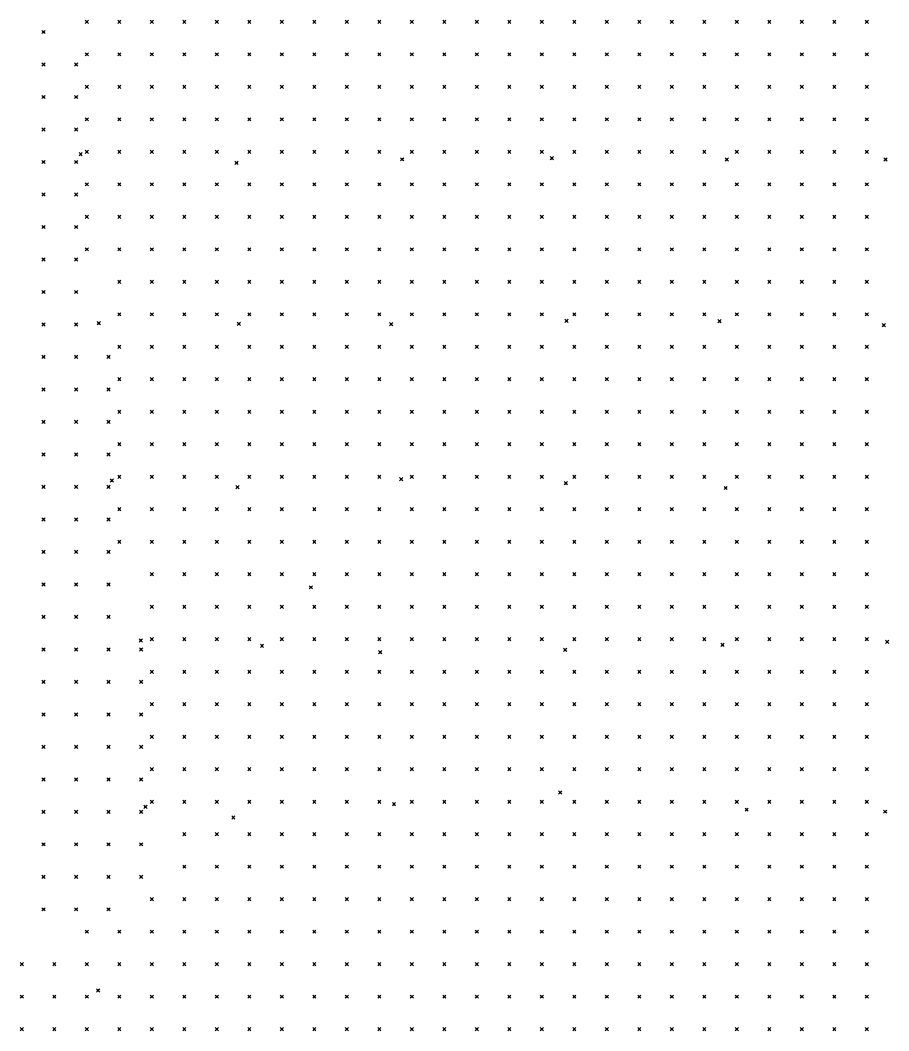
# Model space of a CAD drawing. Header units: metres. Extents: x 441556 to 446409, y 432338 to 461058.
# Drawn here: x 446062.8 to 446143, y 433314.2 to 433407.5 of the extents above; entities that cross this region are included whole.
import ezdxf

# ---------------------------------------------------------------- set-up
doc = ezdxf.new("R2010")
doc.units = ezdxf.units.M
doc.header["$MEASUREMENT"] = 0
doc.header["$PDMODE"] = 35
doc.header["$PDSIZE"] = 0.15
doc.layers.add('DTM-NOK-RevN_LIDAR_co_lidar', color=91, linetype='Continuous', lineweight=0)
doc.layers.add('DTM-NOK-RevN_RTK', color=32, linetype='Continuous', lineweight=0)

msp = doc.modelspace()

# ---------------------------------------------------------------- linework, layer by layer
at = {"layer": 'DTM-NOK-RevN_LIDAR_co_lidar'}
for p in [(446068.951, 433407.365, 319.348), (446071.95, 433407.365, 319.382), (446074.95, 433407.365, 319.349), (446077.949, 433407.365, 319.405), (446080.948, 433407.365, 319.492), (446083.948, 433407.365, 319.539), (446086.947, 433407.365, 319.44), (446089.947, 433407.365, 319.416), (446092.946, 433407.365, 319.455), (446095.945, 433407.365, 319.426), (446098.945, 433407.365, 319.281), (446101.944, 433407.365, 319.321), (446104.944, 433407.365, 319.333), (446107.943, 433407.365, 319.271), (446110.942, 433407.365, 319.266), (446113.942, 433407.365, 319.31), (446116.941, 433407.365, 319.346), (446119.94, 433407.365, 319.341), (446122.94, 433407.365, 319.372), (446125.939, 433407.365, 319.412), (446128.939, 433407.365, 319.417), (446131.938, 433407.365, 319.336), (446134.937, 433407.365, 319.23), (446137.937, 433407.365, 319.065), (446140.936, 433407.365, 318.987), (446064.961, 433406.426, 319.207), (446068.951, 433404.365, 319.357), (446071.95, 433404.365, 319.397), (446074.95, 433404.365, 319.287), (446077.949, 433404.365, 319.349), (446080.948, 433404.365, 319.495), (446083.948, 433404.365, 319.591), (446086.947, 433404.365, 319.523), (446089.947, 433404.365, 319.464), (446092.946, 433404.365, 319.473), (446095.945, 433404.365, 319.442), (446098.945, 433404.365, 319.353), (446101.944, 433404.365, 319.346), (446104.944, 433404.365, 319.379), (446107.943, 433404.365, 319.354), (446110.942, 433404.365, 319.313), (446113.942, 433404.365, 319.345), (446116.941, 433404.365, 319.377), (446119.94, 433404.365, 319.426), (446122.94, 433404.365, 319.373), (446125.939, 433404.365, 319.376), (446128.939, 433404.365, 319.389), (446131.938, 433404.365, 319.331), (446134.937, 433404.365, 319.19), (446137.937, 433404.365, 319.07), (446140.936, 433404.365, 319.09), (446064.961, 433403.427, 319.326), (446067.96, 433403.427, 319.383), (446068.951, 433401.366, 319.287), (446071.95, 433401.366, 319.269), (446074.95, 433401.366, 319.238), (446077.949, 433401.366, 319.282), (446080.948, 433401.366, 319.447), (446083.948, 433401.366, 319.539), (446086.947, 433401.366, 319.563), (446089.947, 433401.366, 319.493), (446092.946, 433401.366, 319.537), (446095.945, 433401.366, 319.49), (446098.945, 433401.366, 319.374), (446101.944, 433401.366, 319.329), (446104.944, 433401.366, 319.386), (446107.943, 433401.366, 319.368), (446110.942, 433401.366, 319.381), (446113.942, 433401.366, 319.403), (446116.941, 433401.366, 319.43), (446119.94, 433401.366, 319.449), (446122.94, 433401.366, 319.365), (446125.939, 433401.366, 319.376), (446128.939, 433401.366, 319.345), (446131.938, 433401.366, 319.268), (446134.937, 433401.366, 319.203), (446137.937, 433401.366, 319.154), (446140.936, 433401.366, 319.298), (446064.961, 433400.427, 319.541), (446067.96, 433400.427, 319.344), (446068.951, 433398.366, 319.2), (446071.95, 433398.366, 319.166), (446074.95, 433398.366, 319.222), (446077.949, 433398.366, 319.238), (446080.948, 433398.366, 319.378), (446083.948, 433398.366, 319.53), (446086.947, 433398.366, 319.602), (446089.947, 433398.366, 319.514), (446092.946, 433398.366, 319.489), (446095.945, 433398.366, 319.44), (446098.945, 433398.366, 319.42), (446101.944, 433398.366, 319.373), (446104.944, 433398.366, 319.437), (446107.943, 433398.366, 319.397), (446110.942, 433398.366, 319.4), (446113.942, 433398.366, 319.439), (446116.941, 433398.366, 319.455), (446119.94, 433398.366, 319.453), (446122.94, 433398.366, 319.464), (446125.939, 433398.366, 319.46), (446128.939, 433398.366, 319.329), (446131.938, 433398.366, 319.245), (446134.937, 433398.366, 319.105), (446137.937, 433398.366, 319.118), (446140.936, 433398.366, 319.237), (446064.961, 433397.428, 319.349), (446067.96, 433397.428, 319.205), (446068.951, 433395.367, 319.098), (446071.95, 433395.367, 319.106), (446074.95, 433395.367, 319.23), (446077.949, 433395.367, 319.249), (446080.948, 433395.367, 319.34), (446083.948, 433395.367, 319.508), (446086.947, 433395.367, 319.655), (446089.947, 433395.367, 319.533), (446092.946, 433395.367, 319.445), (446095.945, 433395.367, 319.359), (446098.945, 433395.367, 319.333), (446101.944, 433395.367, 319.372), (446104.944, 433395.367, 319.423), (446107.943, 433395.367, 319.436), (446110.942, 433395.367, 319.386), (446113.942, 433395.367, 319.425), (446116.941, 433395.367, 319.411), (446119.94, 433395.367, 319.42), (446122.94, 433395.367, 319.428), (446125.939, 433395.367, 319.369), (446128.939, 433395.367, 319.263), (446131.938, 433395.367, 319.183), (446134.937, 433395.367, 319.108), (446137.937, 433395.367, 319.049), (446140.936, 433395.367, 319.2), (446064.961, 433394.428, 319.088), (446067.96, 433394.428, 319.096), (446068.951, 433392.368, 319.06), (446071.95, 433392.368, 319.114), (446074.95, 433392.368, 319.26), (446077.949, 433392.368, 319.343), (446080.948, 433392.368, 319.366), (446083.948, 433392.368, 319.465), (446086.947, 433392.368, 319.566), (446089.947, 433392.368, 319.525), (446092.946, 433392.368, 319.452), (446095.945, 433392.368, 319.374), (446098.945, 433392.368, 319.302), (446101.944, 433392.368, 319.274), (446104.944, 433392.368, 319.325), (446107.943, 433392.368, 319.402), (446110.942, 433392.368, 319.367), (446113.942, 433392.368, 319.364), (446116.941, 433392.368, 319.385), (446119.94, 433392.368, 319.383), (446122.94, 433392.368, 319.4), (446125.939, 433392.368, 319.3), (446128.939, 433392.368, 319.23), (446131.938, 433392.368, 319.26), (446134.937, 433392.368, 319.216), (446137.937, 433392.368, 319.121), (446140.936, 433392.368, 319.109), (446064.961, 433391.429, 318.996), (446067.96, 433391.429, 319.037), (446068.951, 433389.368, 319.009), (446071.95, 433389.368, 319.122), (446074.95, 433389.368, 319.247), (446077.949, 433389.368, 319.346), (446080.948, 433389.368, 319.366), (446083.948, 433389.368, 319.337), (446086.947, 433389.368, 319.475), (446089.947, 433389.368, 319.53), (446092.946, 433389.368, 319.452), (446095.945, 433389.368, 319.345), (446098.945, 433389.368, 319.249), (446101.944, 433389.368, 319.237), (446104.944, 433389.368, 319.242), (446107.943, 433389.368, 319.357), (446110.942, 433389.368, 319.356), (446113.942, 433389.368, 319.319), (446116.941, 433389.368, 319.325), (446119.94, 433389.368, 319.332), (446122.94, 433389.368, 319.354), (446125.939, 433389.368, 319.197), (446128.939, 433389.368, 319.218), (446131.938, 433389.368, 319.274), (446134.937, 433389.368, 319.335), (446137.937, 433389.368, 319.209), (446140.936, 433389.368, 319.066), (446064.961, 433388.43, 318.953), (446067.96, 433388.43, 318.973), (446068.951, 433386.369, 318.908), (446071.95, 433386.369, 319.122), (446074.95, 433386.369, 319.267), (446077.949, 433386.369, 319.338), (446080.948, 433386.369, 319.319), (446083.948, 433386.369, 319.267), (446086.947, 433386.369, 319.393), (446089.947, 433386.369, 319.525), (446092.946, 433386.369, 319.524), (446095.945, 433386.369, 319.396), (446098.945, 433386.369, 319.257), (446101.944, 433386.369, 319.215), (446104.944, 433386.369, 319.214), (446107.943, 433386.369, 319.313), (446110.942, 433386.369, 319.347), (446113.942, 433386.369, 319.314), (446116.941, 433386.369, 319.294), (446119.94, 433386.369, 319.32), (446122.94, 433386.369, 319.328), (446125.939, 433386.369, 319.304), (446128.939, 433386.369, 319.282), (446131.938, 433386.369, 319.319), (446134.937, 433386.369, 319.332), (446137.937, 433386.369, 319.29), (446140.936, 433386.369, 319.188), (446064.961, 433385.43, 318.912), (446067.96, 433385.43, 318.905), (446071.95, 433383.37, 319.055), (446074.95, 433383.37, 319.246), (446077.949, 433383.37, 319.296), (446080.948, 433383.37, 319.288), (446083.948, 433383.37, 319.22), (446086.947, 433383.37, 319.262), (446089.947, 433383.37, 319.387), (446092.946, 433383.37, 319.481), (446095.945, 433383.37, 319.431), (446098.945, 433383.37, 319.306), (446101.944, 433383.37, 319.283), (446104.944, 433383.37, 319.28), (446107.943, 433383.37, 319.246), (446110.942, 433383.37, 319.34), (446113.942, 433383.37, 319.357), (446116.941, 433383.37, 319.281), (446119.94, 433383.37, 319.267), (446122.94, 433383.37, 319.264), (446125.939, 433383.37, 319.245), (446128.939, 433383.37, 319.289), (446131.938, 433383.37, 319.296), (446134.937, 433383.37, 319.287), (446137.937, 433383.37, 319.326), (446140.936, 433383.37, 319.182), (446064.961, 433382.431, 318.926), (446067.96, 433382.431, 318.919), (446071.95, 433380.37, 319.073), (446074.95, 433380.37, 319.168), (446077.949, 433380.37, 319.22), (446080.948, 433380.37, 319.237), (446083.948, 433380.37, 319.191), (446086.947, 433380.37, 319.153), (446089.947, 433380.37, 319.302), (446092.946, 433380.37, 319.396), (446095.945, 433380.37, 319.389), (446098.945, 433380.37, 319.342), (446101.944, 433380.37, 319.345), (446104.944, 433380.37, 319.335), (446107.943, 433380.37, 319.272), (446110.942, 433380.37, 319.33), (446113.942, 433380.37, 319.382), (446116.941, 433380.37, 319.303), (446119.94, 433380.37, 319.226), (446122.94, 433380.37, 319.216), (446125.939, 433380.37, 319.163), (446128.939, 433380.37, 319.215), (446131.938, 433380.37, 319.234), (446134.937, 433380.37, 319.231), (446137.937, 433380.37, 319.2), (446140.936, 433380.37, 319.054), (446064.961, 433379.432, 318.992), (446067.96, 433379.432, 319.017), (446071.95, 433377.371, 319.134), (446074.95, 433377.371, 319.19), (446077.949, 433377.371, 319.223), (446080.948, 433377.371, 319.203), (446083.948, 433377.371, 319.196), (446086.947, 433377.371, 319.142), (446089.947, 433377.371, 319.219), (446092.946, 433377.371, 319.353), (446095.945, 433377.371, 319.445), (446098.945, 433377.371, 319.408), (446101.944, 433377.371, 319.354), (446104.944, 433377.371, 319.323), (446107.943, 433377.371, 319.32), (446110.942, 433377.371, 319.332), (446113.942, 433377.371, 319.369), (446116.941, 433377.371, 319.319), (446119.94, 433377.371, 319.224), (446122.94, 433377.371, 319.208), (446125.939, 433377.371, 319.132), (446128.939, 433377.371, 319.156), (446131.938, 433377.371, 319.195), (446134.937, 433377.371, 319.118), (446137.937, 433377.371, 319.096), (446140.936, 433377.371, 318.988), (446064.961, 433376.432, 319.029), (446067.96, 433376.432, 319.059), (446070.96, 433376.432, 319.091), (446071.95, 433374.371, 319.043), (446074.95, 433374.371, 319.12), (446077.949, 433374.371, 319.2), (446080.948, 433374.371, 319.19), (446083.948, 433374.371, 319.211), (446086.947, 433374.371, 319.192), (446089.947, 433374.371, 319.189), (446092.946, 433374.371, 319.346), (446095.945, 433374.371, 319.417), (446098.945, 433374.371, 319.474), (446101.944, 433374.371, 319.379), (446104.944, 433374.371, 319.339), (446107.943, 433374.371, 319.407), (446110.942, 433374.371, 319.316), (446113.942, 433374.371, 319.371), (446116.941, 433374.371, 319.366), (446119.94, 433374.371, 319.285), (446122.94, 433374.371, 319.233), (446125.939, 433374.371, 319.208), (446128.939, 433374.371, 319.146), (446131.938, 433374.371, 319.146), (446134.937, 433374.371, 319.161), (446137.937, 433374.371, 319.049), (446140.936, 433374.371, 318.967), (446064.961, 433373.433, 319.047), (446067.96, 433373.433, 319.018), (446070.96, 433373.433, 319.026), (446071.95, 433371.372, 319.03), (446074.95, 433371.372, 319.067), (446077.949, 433371.372, 319.141), (446080.948, 433371.372, 319.175), (446083.948, 433371.372, 319.206), (446086.947, 433371.372, 319.182), (446089.947, 433371.372, 319.168), (446092.946, 433371.372, 319.286), (446095.945, 433371.372, 319.404), (446098.945, 433371.372, 319.512), (446101.944, 433371.372, 319.455), (446104.944, 433371.372, 319.4), (446107.943, 433371.372, 319.397), (446110.942, 433371.372, 319.352), (446113.942, 433371.372, 319.34), (446116.941, 433371.372, 319.406), (446119.94, 433371.372, 319.332), (446122.94, 433371.372, 319.309), (446125.939, 433371.372, 319.203), (446128.939, 433371.372, 319.115), (446131.938, 433371.372, 319.069), (446134.937, 433371.372, 319.034), (446137.937, 433371.372, 318.984), (446140.936, 433371.372, 319.005), (446064.961, 433370.433, 319.075), (446067.96, 433370.433, 319.028), (446070.96, 433370.433, 319.016), (446071.95, 433368.373, 319.007), (446074.95, 433368.373, 319.036), (446077.949, 433368.373, 319.114), (446080.948, 433368.373, 319.181), (446083.948, 433368.373, 319.207), (446086.947, 433368.373, 319.223), (446089.947, 433368.373, 319.191), (446092.946, 433368.373, 319.263), (446095.945, 433368.373, 319.415), (446098.945, 433368.373, 319.525), (446101.944, 433368.373, 319.465), (446104.944, 433368.373, 319.361), (446107.943, 433368.373, 319.351), (446110.942, 433368.373, 319.32), (446113.942, 433368.373, 319.233), (446116.941, 433368.373, 319.301), (446119.94, 433368.373, 319.333), (446122.94, 433368.373, 319.278), (446125.939, 433368.373, 319.184), (446128.939, 433368.373, 319.126), (446131.938, 433368.373, 318.983), (446134.937, 433368.373, 318.904), (446137.937, 433368.373, 318.977), (446140.936, 433368.373, 318.93), (446064.961, 433367.434, 319.025), (446067.96, 433367.434, 319.016), (446070.96, 433367.434, 319.008), (446071.95, 433365.373, 319.005), (446074.95, 433365.373, 319.072), (446077.949, 433365.373, 319.147), (446080.948, 433365.373, 319.279), (446083.948, 433365.373, 319.267), (446086.947, 433365.373, 319.271), (446089.947, 433365.373, 319.265), (446092.946, 433365.373, 319.265), (446095.945, 433365.373, 319.386), (446098.945, 433365.373, 319.428), (446101.944, 433365.373, 319.441), (446104.944, 433365.373, 319.319), (446107.943, 433365.373, 319.223), (446110.942, 433365.373, 319.208), (446113.942, 433365.373, 319.123), (446116.941, 433365.373, 319.219), (446119.94, 433365.373, 319.236), (446122.94, 433365.373, 319.193), (446125.939, 433365.373, 319.073), (446128.939, 433365.373, 319.016), (446131.938, 433365.373, 318.959), (446134.937, 433365.373, 318.909), (446137.937, 433365.373, 318.916), (446140.936, 433365.373, 318.867), (446064.961, 433364.435, 319.006), (446067.96, 433364.435, 319.021), (446070.96, 433364.435, 319.036), (446071.95, 433362.374, 319.107), (446074.95, 433362.374, 319.197), (446077.949, 433362.374, 319.158), (446080.948, 433362.374, 319.278), (446083.948, 433362.374, 319.255), (446086.947, 433362.374, 319.313), (446089.947, 433362.374, 319.332), (446092.946, 433362.374, 319.288), (446095.945, 433362.374, 319.351), (446098.945, 433362.374, 319.329), (446101.944, 433362.374, 319.217), (446104.944, 433362.374, 319.145), (446107.943, 433362.374, 319.131), (446110.942, 433362.374, 319.082), (446113.942, 433362.374, 319.074), (446116.941, 433362.374, 319.118), (446119.94, 433362.374, 319.085), (446122.94, 433362.374, 319.005), (446125.939, 433362.374, 318.938), (446128.939, 433362.374, 318.932), (446131.938, 433362.374, 318.909), (446134.937, 433362.374, 318.93), (446137.937, 433362.374, 318.903), (446140.936, 433362.374, 318.808), (446064.961, 433361.435, 319.136), (446067.96, 433361.435, 319.138), (446070.96, 433361.435, 319.149), (446071.95, 433359.374, 319.218), (446074.95, 433359.374, 319.251), (446077.949, 433359.374, 319.221), (446080.948, 433359.374, 319.322), (446083.948, 433359.374, 319.344), (446086.947, 433359.374, 319.287), (446089.947, 433359.374, 319.292), (446092.946, 433359.374, 319.339), (446095.945, 433359.374, 319.357), (446098.945, 433359.374, 319.28), (446101.944, 433359.374, 319.174), (446104.944, 433359.374, 319.13), (446107.943, 433359.374, 319.079), (446110.942, 433359.374, 319.054), (446113.942, 433359.374, 318.977), (446116.941, 433359.374, 319), (446119.94, 433359.374, 318.963), (446122.94, 433359.374, 318.896), (446125.939, 433359.374, 318.886), (446128.939, 433359.374, 318.917), (446131.938, 433359.374, 318.899), (446134.937, 433359.374, 318.928), (446137.937, 433359.374, 318.979), (446140.936, 433359.374, 318.893), (446064.961, 433358.436, 319.257), (446067.96, 433358.436, 319.217), (446070.96, 433358.436, 319.219), (446074.95, 433356.375, 319.251), (446077.949, 433356.375, 319.257), (446080.948, 433356.375, 319.365), (446083.948, 433356.375, 319.4), (446086.947, 433356.375, 319.324), (446089.947, 433356.375, 319.279), (446092.946, 433356.375, 319.32), (446095.945, 433356.375, 319.303), (446098.945, 433356.375, 319.331), (446101.944, 433356.375, 319.159), (446104.944, 433356.375, 319.105), (446107.943, 433356.375, 319.092), (446110.942, 433356.375, 318.971), (446113.942, 433356.375, 318.839), (446116.941, 433356.375, 318.884), (446119.94, 433356.375, 318.89), (446122.94, 433356.375, 318.915), (446125.939, 433356.375, 318.948), (446128.939, 433356.375, 318.918), (446131.938, 433356.375, 318.827), (446134.937, 433356.375, 318.899), (446137.937, 433356.375, 318.891), (446140.936, 433356.375, 318.814), (446064.961, 433355.436, 319.337), (446067.96, 433355.436, 319.282), (446070.96, 433355.436, 319.255), (446074.95, 433353.376, 319.293), (446077.949, 433353.376, 319.332), (446080.948, 433353.376, 319.359), (446083.948, 433353.376, 319.381), (446086.947, 433353.376, 319.298), (446089.947, 433353.376, 319.227), (446092.946, 433353.376, 319.176), (446095.945, 433353.376, 319.162), (446098.945, 433353.376, 319.441), (446101.944, 433353.376, 319.2), (446104.944, 433353.376, 319.096), (446107.943, 433353.376, 318.989), (446110.942, 433353.376, 318.858), (446113.942, 433353.376, 318.8), (446116.941, 433353.376, 318.86), (446119.94, 433353.376, 318.941), (446122.94, 433353.376, 318.976), (446125.939, 433353.376, 318.912), (446128.939, 433353.376, 318.873), (446131.938, 433353.376, 318.877), (446134.937, 433353.376, 318.838), (446137.937, 433353.376, 318.813), (446140.936, 433353.376, 318.745), (446064.961, 433352.437, 319.463), (446067.96, 433352.437, 319.347), (446070.96, 433352.437, 319.293), (446074.95, 433350.376, 319.351), (446077.949, 433350.376, 319.363), (446080.948, 433350.376, 319.341), (446083.948, 433350.376, 319.372), (446086.947, 433350.376, 319.34), (446089.947, 433350.376, 319.2), (446092.946, 433350.376, 319.12), (446095.945, 433350.376, 319.075), (446098.945, 433350.376, 319.575), (446101.944, 433350.376, 319.185), (446104.944, 433350.376, 319.05), (446107.943, 433350.376, 318.895), (446110.942, 433350.376, 318.849), (446113.942, 433350.376, 318.827), (446116.941, 433350.376, 318.909), (446119.94, 433350.376, 318.928), (446122.94, 433350.376, 318.897), (446125.939, 433350.376, 318.861), (446128.939, 433350.376, 318.85), (446131.938, 433350.376, 318.839), (446134.937, 433350.376, 318.792), (446137.937, 433350.376, 318.77), (446140.936, 433350.376, 318.813), (446064.961, 433349.438, 319.588), (446067.96, 433349.438, 319.378), (446070.96, 433349.438, 319.306), (446073.959, 433349.438, 319.327), (446074.95, 433347.377, 319.334), (446077.949, 433347.377, 319.313), (446080.948, 433347.377, 319.31), (446083.948, 433347.377, 319.339), (446086.947, 433347.377, 319.353), (446089.947, 433347.377, 319.128), (446092.946, 433347.377, 319.03), (446095.945, 433347.377, 318.961), (446098.945, 433347.377, 319.033), (446101.944, 433347.377, 318.968), (446104.944, 433347.377, 318.954), (446107.943, 433347.377, 318.904), (446110.942, 433347.377, 318.875), (446113.942, 433347.377, 318.858), (446116.941, 433347.377, 318.878), (446119.94, 433347.377, 318.895), (446122.94, 433347.377, 318.891), (446125.939, 433347.377, 318.896), (446128.939, 433347.377, 318.898), (446131.938, 433347.377, 318.851), (446134.937, 433347.377, 318.849), (446137.937, 433347.377, 318.729), (446140.936, 433347.377, 318.76), (446064.961, 433346.438, 319.623), (446067.96, 433346.438, 319.501), (446070.96, 433346.438, 319.338), (446073.959, 433346.438, 319.32), (446074.95, 433344.378, 319.297), (446077.949, 433344.378, 319.277), (446080.948, 433344.378, 319.24), (446083.948, 433344.378, 319.317), (446086.947, 433344.378, 319.331), (446089.947, 433344.378, 319.164), (446092.946, 433344.378, 318.967), (446095.945, 433344.378, 318.864), (446098.945, 433344.378, 318.972), (446101.944, 433344.378, 319.017), (446104.944, 433344.378, 319.01), (446107.943, 433344.378, 318.966), (446110.942, 433344.378, 318.912), (446113.942, 433344.378, 318.923), (446116.941, 433344.378, 318.95), (446119.94, 433344.378, 318.959), (446122.94, 433344.378, 318.849), (446125.939, 433344.378, 318.966), (446128.939, 433344.378, 318.921), (446131.938, 433344.378, 318.777), (446134.937, 433344.378, 318.766), (446137.937, 433344.378, 318.741), (446140.936, 433344.378, 318.797), (446064.961, 433343.439, 319.699), (446067.96, 433343.439, 319.629), (446070.96, 433343.439, 319.328), (446073.959, 433343.439, 319.273), (446074.95, 433341.378, 319.23), (446077.949, 433341.378, 319.239), (446080.948, 433341.378, 319.198), (446083.948, 433341.378, 319.291), (446086.947, 433341.378, 319.325), (446089.947, 433341.378, 319.258), (446092.946, 433341.378, 319.098), (446095.945, 433341.378, 318.933), (446098.945, 433341.378, 318.953), (446101.944, 433341.378, 319.055), (446104.944, 433341.378, 319.072), (446107.943, 433341.378, 319.05), (446110.942, 433341.378, 318.988), (446113.942, 433341.378, 319.073), (446116.941, 433341.378, 319.136), (446119.94, 433341.378, 319.045), (446122.94, 433341.378, 318.785), (446125.939, 433341.378, 318.785), (446128.939, 433341.378, 318.801), (446131.938, 433341.378, 318.789), (446134.937, 433341.378, 318.773), (446137.937, 433341.378, 318.793), (446140.936, 433341.378, 318.836), (446064.961, 433340.44, 319.84), (446067.96, 433340.44, 319.753), (446070.96, 433340.44, 319.359), (446073.959, 433340.44, 319.238), (446074.95, 433338.379, 319.236), (446077.949, 433338.379, 319.237), (446080.948, 433338.379, 319.192), (446083.948, 433338.379, 319.246), (446086.947, 433338.379, 319.317), (446089.947, 433338.379, 319.342), (446092.946, 433338.379, 319.253), (446095.945, 433338.379, 319.198), (446098.945, 433338.379, 319.031), (446101.944, 433338.379, 319.11), (446104.944, 433338.379, 319.142), (446107.943, 433338.379, 319.256), (446110.942, 433338.379, 319.185), (446113.942, 433338.379, 319.25), (446116.941, 433338.379, 319.246), (446119.94, 433338.379, 319.066), (446122.94, 433338.379, 318.827), (446125.939, 433338.379, 318.808), (446128.939, 433338.379, 318.818), (446131.938, 433338.379, 318.848), (446134.937, 433338.379, 318.82), (446137.937, 433338.379, 318.808), (446140.936, 433338.379, 318.856), (446064.961, 433337.44, 319.796), (446067.96, 433337.44, 319.809), (446070.96, 433337.44, 319.459), (446073.959, 433337.44, 319.285), (446074.95, 433335.379, 319.277), (446077.949, 433335.379, 319.272), (446080.948, 433335.379, 319.243), (446083.948, 433335.379, 319.253), (446086.947, 433335.379, 319.318), (446089.947, 433335.379, 319.375), (446092.946, 433335.379, 319.423), (446095.945, 433335.379, 319.163), (446098.945, 433335.379, 319.172), (446101.944, 433335.379, 319.229), (446104.944, 433335.379, 319.232), (446107.943, 433335.379, 319.365), (446110.942, 433335.379, 319.449), (446113.942, 433335.379, 319.527), (446116.941, 433335.379, 319.265), (446119.94, 433335.379, 319.003), (446122.94, 433335.379, 318.88), (446125.939, 433335.379, 318.783), (446128.939, 433335.379, 318.848), (446131.938, 433335.379, 318.862), (446134.937, 433335.379, 318.902), (446137.937, 433335.379, 318.893), (446140.936, 433335.379, 318.933), (446064.961, 433334.441, 319.494), (446067.96, 433334.441, 319.616), (446070.96, 433334.441, 319.503), (446073.959, 433334.441, 319.317), (446077.949, 433332.38, 319.204), (446080.948, 433332.38, 319.226), (446083.948, 433332.38, 319.249), (446086.947, 433332.38, 319.355), (446089.947, 433332.38, 319.396), (446092.946, 433332.38, 319.363), (446095.945, 433332.38, 319.193), (446098.945, 433332.38, 319.319), (446101.944, 433332.38, 319.171), (446104.944, 433332.38, 318.514), (446107.943, 433332.38, 319.433), (446110.942, 433332.38, 319.506), (446113.942, 433332.38, 319.569), (446116.941, 433332.38, 319.174), (446119.94, 433332.38, 319.017), (446122.94, 433332.38, 318.966), (446125.939, 433332.38, 318.887), (446128.939, 433332.38, 318.831), (446131.938, 433332.38, 318.899), (446134.937, 433332.38, 318.913), (446137.937, 433332.38, 318.976), (446140.936, 433332.38, 319.022), (446064.961, 433331.441, 319.056), (446067.96, 433331.441, 319.386), (446070.96, 433331.441, 319.568), (446073.959, 433331.441, 319.307), (446077.949, 433329.381, 319.273), (446080.948, 433329.381, 319.305), (446083.948, 433329.381, 319.391), (446086.947, 433329.381, 319.406), (446089.947, 433329.381, 319.487), (446092.946, 433329.381, 319.503), (446095.945, 433329.381, 319.369), (446098.945, 433329.381, 319.224), (446101.944, 433329.381, 319.186), (446104.944, 433329.381, 318.544), (446107.943, 433329.381, 319.315), (446110.942, 433329.381, 319.421), (446113.942, 433329.381, 319.324), (446116.941, 433329.381, 319.126), (446119.94, 433329.381, 319.045), (446122.94, 433329.381, 319.006), (446125.939, 433329.381, 318.946), (446128.939, 433329.381, 318.859), (446131.938, 433329.381, 318.814), (446134.937, 433329.381, 318.66), (446137.937, 433329.381, 318.783), (446140.936, 433329.381, 318.845), (446064.961, 433328.442, 319.06), (446067.96, 433328.442, 319.471), (446070.96, 433328.442, 319.604), (446073.959, 433328.442, 319.361), (446074.95, 433326.381, 319.494), (446077.949, 433326.381, 319.529), (446080.948, 433326.381, 319.473), (446083.948, 433326.381, 319.558), (446086.947, 433326.381, 319.48), (446089.947, 433326.381, 319.371), (446092.946, 433326.381, 319.42), (446095.945, 433326.381, 319.404), (446098.945, 433326.381, 319.227), (446101.944, 433326.381, 318.869), (446104.944, 433326.381, 318.554), (446107.943, 433326.381, 318.988), (446110.942, 433326.381, 319.197), (446113.942, 433326.381, 319.312), (446116.941, 433326.381, 319.129), (446119.94, 433326.381, 319.037), (446122.94, 433326.381, 319.057), (446125.939, 433326.381, 318.985), (446128.939, 433326.381, 318.859), (446131.938, 433326.381, 318.778), (446134.937, 433326.381, 318.742), (446137.937, 433326.381, 318.882), (446140.936, 433326.381, 318.912), (446064.961, 433325.443, 319.31), (446067.96, 433325.443, 319.656), (446070.96, 433325.443, 319.67), (446068.951, 433323.382, 319.85), (446071.95, 433323.382, 319.738), (446074.95, 433323.382, 319.679), (446077.949, 433323.382, 319.804), (446080.948, 433323.382, 319.548), (446083.948, 433323.382, 319.589), (446086.947, 433323.382, 319.619), (446089.947, 433323.382, 319.479), (446092.946, 433323.382, 319.429), (446095.945, 433323.382, 319.537), (446098.945, 433323.382, 318.871), (446101.944, 433323.382, 319.654), (446104.944, 433323.382, 319.119), (446107.943, 433323.382, 319.06), (446110.942, 433323.382, 318.995), (446113.942, 433323.382, 318.997), (446116.941, 433323.382, 318.978), (446119.94, 433323.382, 318.992), (446122.94, 433323.382, 319.164), (446125.939, 433323.382, 318.908), (446128.939, 433323.382, 318.753), (446131.938, 433323.382, 318.837), (446134.937, 433323.382, 318.896), (446137.937, 433323.382, 318.948), (446140.936, 433323.382, 318.97), (446062.952, 433320.382, 319.206), (446065.952, 433320.382, 319.383), (446068.951, 433320.382, 320.062), (446071.95, 433320.382, 319.766), (446074.95, 433320.382, 319.483), (446077.949, 433320.382, 319.6), (446080.948, 433320.382, 319.435), (446083.948, 433320.382, 319.606), (446086.947, 433320.382, 319.993), (446089.947, 433320.382, 319.731), (446092.946, 433320.382, 319.619), (446095.945, 433320.382, 319.392), (446098.945, 433320.382, 318.269), (446101.944, 433320.382, 319.345), (446104.944, 433320.382, 319.414), (446107.943, 433320.382, 319.195), (446110.942, 433320.382, 319.031), (446113.942, 433320.382, 318.932), (446116.941, 433320.382, 318.924), (446119.94, 433320.382, 318.892), (446122.94, 433320.382, 318.783), (446125.939, 433320.382, 318.74), (446128.939, 433320.382, 318.854), (446131.938, 433320.382, 319.103), (446134.937, 433320.382, 319.195), (446137.937, 433320.382, 319.143), (446140.936, 433320.382, 319.055), (446062.952, 433317.383, 319.187), (446065.952, 433317.383, 318.986), (446068.951, 433317.383, 319.509), (446071.95, 433317.383, 319.24), (446074.95, 433317.383, 318.991), (446077.949, 433317.383, 319.298), (446080.948, 433317.383, 319.325), (446083.948, 433317.383, 319.504), (446086.947, 433317.383, 319.975), (446089.947, 433317.383, 319.709), (446092.946, 433317.383, 319.359), (446095.945, 433317.383, 318.652), (446098.945, 433317.383, 318.253), (446101.944, 433317.383, 319.316), (446104.944, 433317.383, 319.422), (446107.943, 433317.383, 319.217), (446110.942, 433317.383, 319.094), (446113.942, 433317.383, 319.105), (446116.941, 433317.383, 319.077), (446119.94, 433317.383, 318.801), (446122.94, 433317.383, 318.793), (446125.939, 433317.383, 318.999), (446128.939, 433317.383, 319.24), (446131.938, 433317.383, 319.239), (446134.937, 433317.383, 319.26), (446137.937, 433317.383, 319.165), (446140.936, 433317.383, 319.154), (446062.952, 433314.384, 319.27), (446065.952, 433314.384, 317.873), (446068.951, 433314.384, 317.82), (446071.95, 433314.384, 318.488), (446074.95, 433314.384, 318.396), (446077.949, 433314.384, 318.527), (446080.948, 433314.384, 318.451), (446083.948, 433314.384, 318.711), (446086.947, 433314.384, 319.103), (446089.947, 433314.384, 319.152), (446092.946, 433314.384, 318.725), (446095.945, 433314.384, 318.317), (446098.945, 433314.384, 319.18), (446101.944, 433314.384, 319.721), (446104.944, 433314.384, 319.708), (446107.943, 433314.384, 319.476), (446110.942, 433314.384, 319.277), (446113.942, 433314.384, 319.191), (446116.941, 433314.384, 318.813), (446119.94, 433314.384, 318.683), (446122.94, 433314.384, 319.111), (446125.939, 433314.384, 319.151), (446128.939, 433314.384, 319.27), (446131.938, 433314.384, 319.312), (446134.937, 433314.384, 319.353), (446137.937, 433314.384, 319.446), (446140.936, 433314.384, 319.399)]:
    msp.add_point(p, dxfattribs=at)
at = {"layer": 'DTM-NOK-RevN_RTK'}
for p in [(446068.382, 433395.146, 319.183), (446098.047, 433394.673, 319.374), (446111.878, 433394.776, 319.378), (446128.016, 433394.655, 319.309), (446142.669, 433394.669, 319.132), (446082.772, 433394.343, 319.471), (446113.227, 433379.762, 319.404), (446127.349, 433379.73, 319.154), (446070.047, 433379.542, 319.018), (446082.988, 433379.491, 319.197), (446097.04, 433379.455, 319.421), (446142.505, 433379.36, 318.988), (446071.268, 433365.026, 319.022), (446097.963, 433365.15, 319.421), (446113.167, 433364.779, 319.104), (446082.852, 433364.413, 319.215), (446127.913, 433364.336, 318.976), (446089.631, 433355.17, 319.218), (446073.923, 433350.271, 319.345), (446127.63, 433349.854, 318.87), (446142.816, 433350.136, 318.807), (446085.119, 433349.77, 319.393), (446096.032, 433349.172, 319.038), (446113.093, 433349.393, 318.856), (446112.641, 433336.228, 319.316), (446074.359, 433334.914, 319.281), (446097.3, 433335.162, 319.021), (446129.853, 433334.645, 318.83), (446142.632, 433334.457, 319.007), (446082.471, 433333.921, 319.213), (446069.986, 433317.961, 321.204)]:
    msp.add_point(p, dxfattribs=at)

doc.saveas('drawing.dxf')
